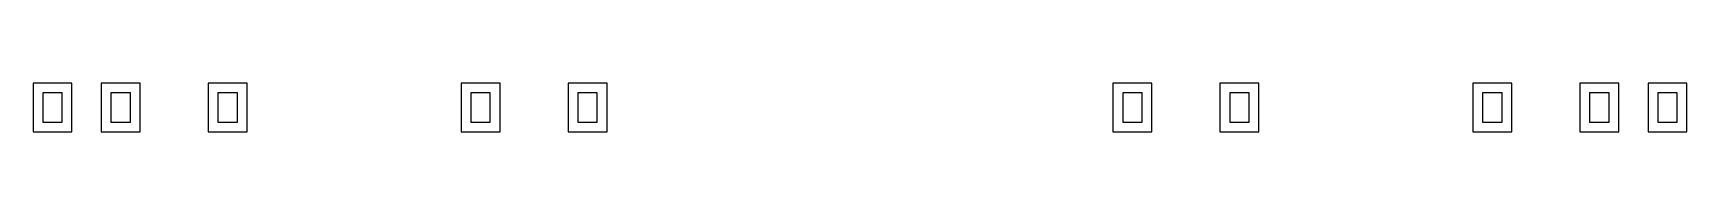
# Model space of a CAD drawing. Header units: metres. Extents: x -170 to 170, y 17 to 27.
import ezdxf

# ---------------------------------------------------------------- set-up
doc = ezdxf.new("R2010")
doc.units = ezdxf.units.M

msp = doc.modelspace()

# ---------------------------------------------------------------- linework, layer by layer
at = {"layer": 'PARAMETRIX'}
for p, q in [((-162, 27), (-170, 27)), ((-170, 27), (-170, 17)), ((-164, 25), (-168, 25)), ((-168, 25), (-168, 19)), ((-164, 19), (-164, 25)), ((-162, 17), (-162, 27)), ((-148, 27), (-156, 27)), ((-156, 27), (-156, 17)), ((-150, 25), (-154, 25)), ((-154, 25), (-154, 19)), ((-150, 19), (-150, 25)), ((-148, 17), (-148, 27)), ((-126, 27), (-134, 27)), ((-134, 27), (-134, 17)), ((-128, 25), (-132, 25)), ((-132, 25), (-132, 19)), ((-128, 19), (-128, 25)), ((-126, 17), (-126, 27)), ((-74, 27), (-82, 27)), ((-82, 27), (-82, 17)), ((-76, 25), (-80, 25)), ((-80, 25), (-80, 19)), ((-76, 19), (-76, 25)), ((-74, 17), (-74, 27)), ((-52, 27), (-60, 27)), ((-60, 27), (-60, 17)), ((-54, 25), (-58, 25)), ((-58, 25), (-58, 19)), ((-54, 19), (-54, 25)), ((-52, 17), (-52, 27)), ((60, 27), (52, 27)), ((52, 27), (52, 17)), ((58, 25), (54, 25)), ((54, 25), (54, 19)), ((58, 19), (58, 25)), ((60, 17), (60, 27)), ((82, 27), (74, 27)), ((74, 27), (74, 17)), ((80, 25), (76, 25)), ((76, 25), (76, 19)), ((80, 19), (80, 25)), ((82, 17), (82, 27)), ((134, 27), (126, 27)), ((126, 27), (126, 17)), ((132, 25), (128, 25)), ((128, 25), (128, 19)), ((132, 19), (132, 25)), ((134, 17), (134, 27)), ((156, 27), (148, 27)), ((148, 27), (148, 17)), ((154, 25), (150, 25)), ((150, 25), (150, 19)), ((154, 19), (154, 25)), ((156, 17), (156, 27)), ((170, 27), (162, 27)), ((162, 27), (162, 17)), ((168, 25), (164, 25)), ((164, 25), (164, 19)), ((168, 19), (168, 25)), ((170, 17), (170, 27)), ((-170, 17), (-162, 17)), ((-168, 19), (-164, 19)), ((-156, 17), (-148, 17)), ((-154, 19), (-150, 19)), ((-134, 17), (-126, 17)), ((-132, 19), (-128, 19)), ((-82, 17), (-74, 17)), ((-80, 19), (-76, 19)), ((-60, 17), (-52, 17)), ((-58, 19), (-54, 19)), ((52, 17), (60, 17)), ((54, 19), (58, 19)), ((74, 17), (82, 17)), ((76, 19), (80, 19)), ((126, 17), (134, 17)), ((128, 19), (132, 19)), ((148, 17), (156, 17)), ((150, 19), (154, 19)), ((162, 17), (170, 17)), ((164, 19), (168, 19))]:
    msp.add_line(p, q, dxfattribs=at)

doc.saveas('drawing.dxf')
